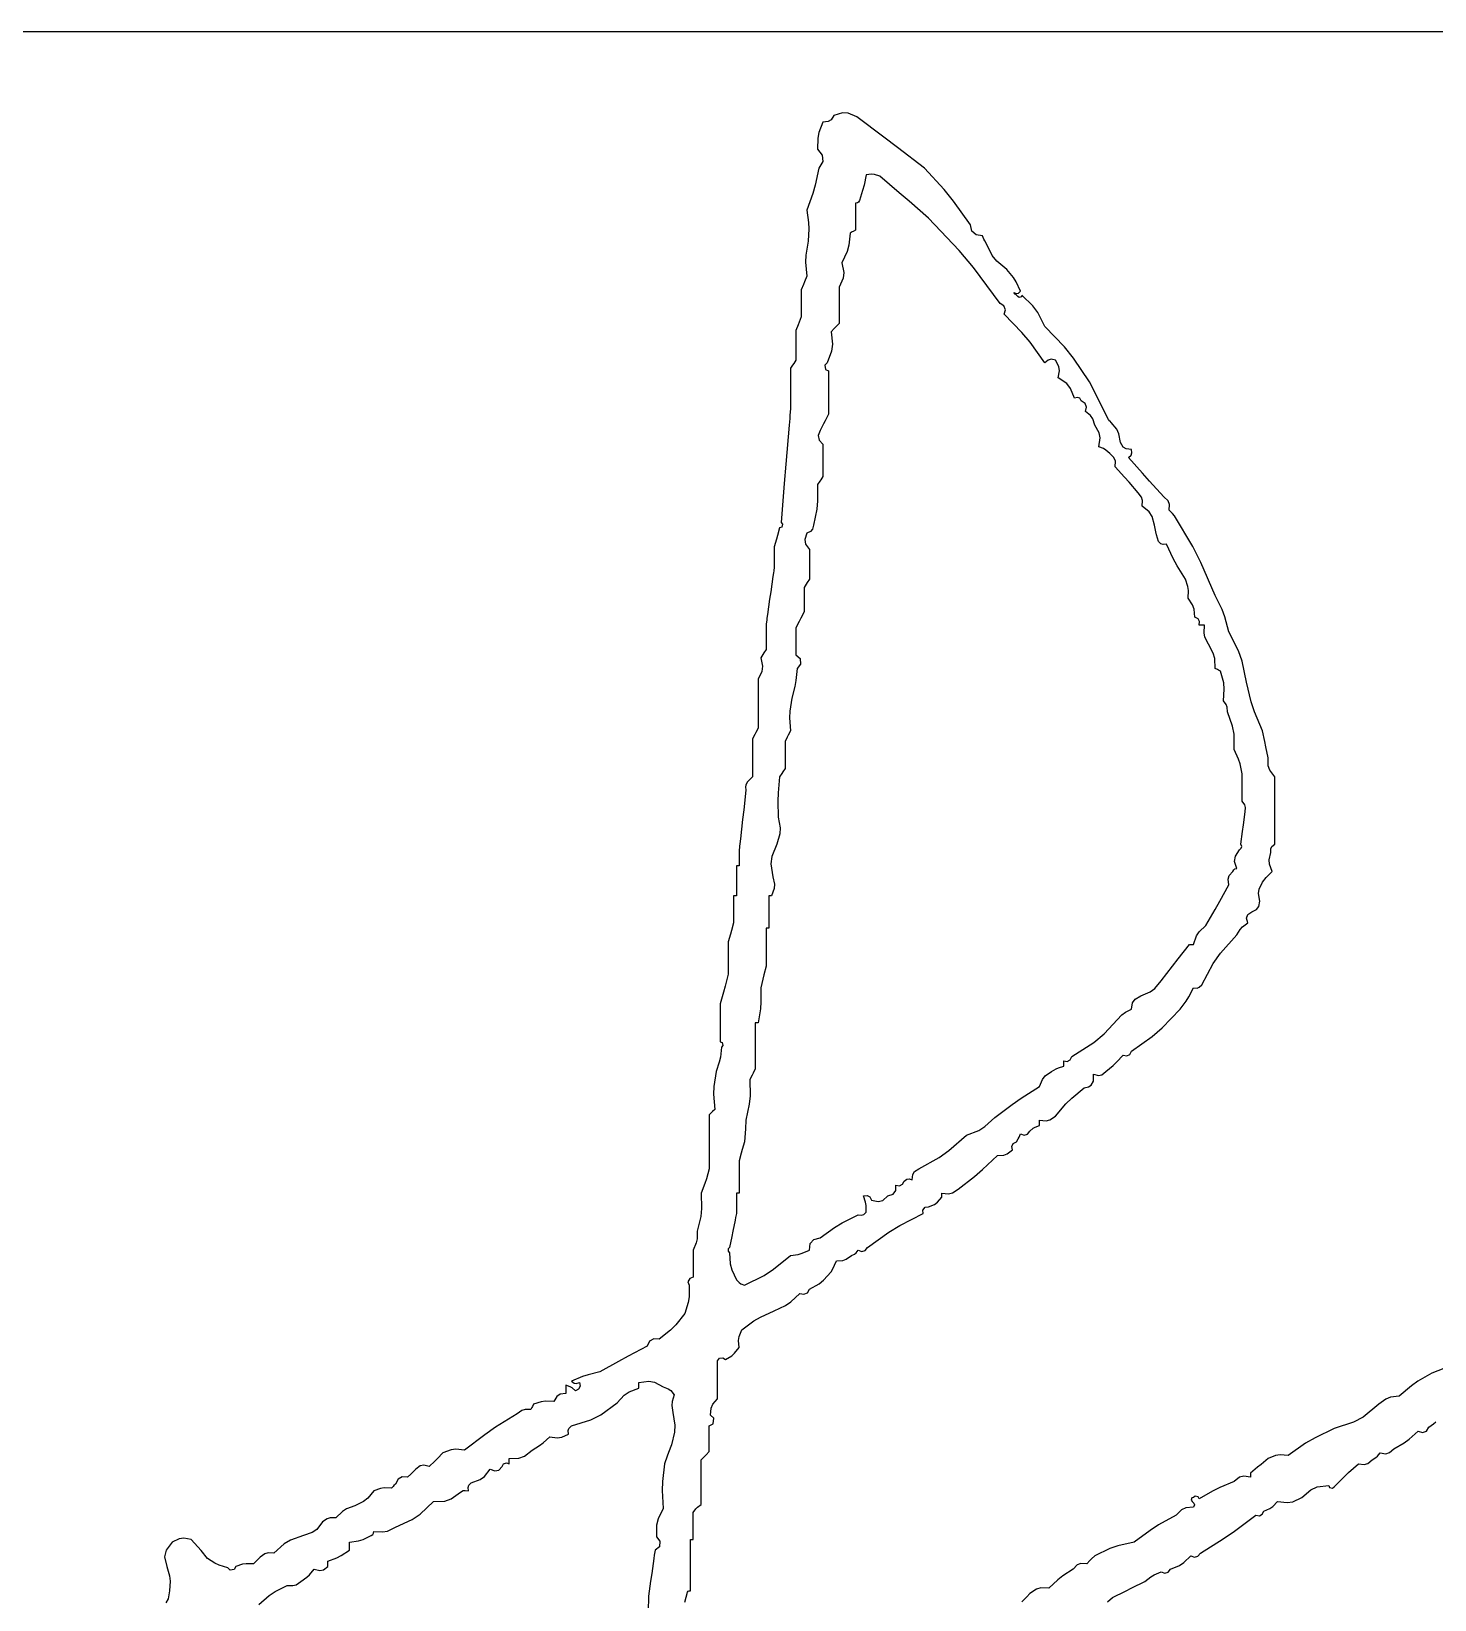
# Model space of a CAD drawing. Header units: inches. Extents: x 0 to 508000, y 0 to 738838.
# Drawn here: x 86850.2 to 87126.5, y 229592.4 to 229901.2 of the extents above; entities that cross this region are included whole.
import ezdxf

# ---------------------------------------------------------------- set-up
doc = ezdxf.new("R2010")
doc.units = ezdxf.units.IN
doc.header["$LTSCALE"] = 1000
doc.header["$MEASUREMENT"] = 0
doc.layers.get('0').update_dxf_attribs({"true_color": 0xffffff})
doc.layers.add('TK', color=7, linetype='Continuous', true_color=0xffffff)
doc.layers.add('TK-TEXT', color=4, linetype='Continuous', true_color=0x00ffff)

# ---------------------------------------------------------------- blocks, each defined once
blk = doc.blocks.new('CCIAD-TK-A2-图签')
at = {"layer": 'TK', "lineweight": -3}
blk.add_line((531.1173, 71.6277), (582.187, 71.6277), dxfattribs=at)
blk.add_line((531.1173, 71.6277), (582.187, 71.6277), dxfattribs=at)
blk = doc.blocks.new('A$C4E5A0049')
at = {"lineweight": -3}
for p, q in [((19.9457, 22.0729), (19.9298, 22.0629)), ((19.9593, 22.0953), (19.9457, 22.0729)), ((20.0049, 22.1078), (19.9593, 22.0953)), ((20.0335, 22.1061), (20.0049, 22.1078)), ((20.0774, 22.0884), (20.0335, 22.1061)), ((20.2167, 21.9833), (20.0774, 22.0884)), ((19.883, 22.0079), (19.8771, 21.9783)), ((19.9037, 22.0606), (19.883, 22.0079)), ((19.9298, 22.0629), (19.9037, 22.0606)), ((19.8771, 21.9783), (19.8759, 21.9217)), ((19.8759, 21.9217), (19.9001, 21.891)), ((20.2862, 21.9306), (20.2167, 21.9833)), ((20.4247, 21.8244), (20.2862, 21.9306)), ((19.9024, 21.8582), (19.8829, 21.8244)), ((19.9001, 21.891), (19.9024, 21.8582)), ((19.8829, 21.8244), (19.8642, 21.7367)), ((20.126, 21.7897), (20.1146, 21.7363)), ((20.1538, 21.7924), (20.126, 21.7897)), ((20.1688, 21.7909), (20.1538, 21.7924)), ((20.1955, 21.7827), (20.1688, 21.7909)), ((20.2958, 21.697), (20.1955, 21.7827)), ((20.5262, 21.7138), (20.4247, 21.8244)), ((19.8516, 21.6932), (19.8204, 21.6091)), ((19.8642, 21.7367), (19.8516, 21.6932)), ((20.1076, 21.7098), (20.0913, 21.6577)), ((20.1146, 21.7363), (20.1076, 21.7098)), ((20.3458, 21.6539), (20.2958, 21.697)), ((20.5738, 21.655), (20.5262, 21.7138)), ((19.8204, 21.6091), (19.8297, 21.5458)), ((20.0804, 21.6452), (20.0704, 21.6438)), ((20.0704, 21.6438), (20.0704, 21.5883)), ((20.0704, 21.5883), (20.0704, 21.5605)), ((20.0862, 21.6491), (20.0804, 21.6452)), ((20.0913, 21.6577), (20.0862, 21.6491)), ((20.4455, 21.5674), (20.3458, 21.6539)), ((20.6608, 21.5327), (20.5738, 21.655)), ((19.8311, 21.5132), (19.8273, 21.4493)), ((19.8297, 21.5458), (19.8311, 21.5132)), ((20.0704, 21.5605), (20.0704, 21.5049)), ((20.603, 21.4015), (20.4455, 21.5674)), ((20.6685, 21.5001), (20.6608, 21.5327)), ((19.8273, 21.4493), (19.816, 21.3779)), ((20.0362, 21.428), (20.0274, 21.3958)), ((20.0427, 21.491), (20.0362, 21.428)), ((20.0538, 21.4966), (20.0427, 21.491)), ((20.0593, 21.4993), (20.0538, 21.4966)), ((20.0704, 21.5049), (20.0593, 21.4993)), ((20.6901, 21.4809), (20.6685, 21.5001)), ((20.7234, 21.4771), (20.6901, 21.4809)), ((20.7305, 21.4599), (20.7234, 21.4771)), ((20.7347, 21.4515), (20.7305, 21.4599)), ((20.7442, 21.4354), (20.7347, 21.4515)), ((20.773, 21.3747), (20.7442, 21.4354)), ((19.816, 21.3779), (19.8146, 21.3408)), ((20.0274, 21.3958), (20.001, 21.3382)), ((20.6771, 21.3133), (20.603, 21.4015)), ((20.796, 21.3456), (20.773, 21.3747)), ((20.8484, 21.3035), (20.796, 21.3456)), ((19.8204, 21.2687), (19.8093, 21.2409)), ((19.8146, 21.3408), (19.8204, 21.2687)), ((20.001, 21.3382), (20.0109, 21.2889)), ((20.0109, 21.2889), (20.0076, 21.2591)), ((20.8137, 21.1298), (20.6771, 21.3133)), ((20.882, 21.2632), (20.8484, 21.3035)), ((19.8037, 21.2271), (19.7926, 21.1993)), ((19.7926, 21.1993), (19.7926, 21.1437)), ((19.8093, 21.2409), (19.8037, 21.2271)), ((20.0076, 21.2591), (19.9871, 21.2132)), ((19.9871, 21.2132), (19.9871, 21.1381)), ((20.8964, 21.2402), (20.882, 21.2632)), ((20.8915, 21.177), (20.8831, 21.1854)), ((20.8831, 21.1854), (20.8962, 21.1799)), ((20.9179, 21.1923), (20.8964, 21.2402)), ((20.9079, 21.1823), (20.9179, 21.1923)), ((19.7926, 21.1437), (19.7926, 21.1159)), ((19.7926, 21.1159), (19.7926, 21.0604)), ((19.9871, 21.1381), (19.9871, 21.1006)), ((20.8332, 21.1163), (20.8137, 21.1298)), ((20.8403, 21.0973), (20.8332, 21.1163)), ((20.8956, 21.1729), (20.8915, 21.177)), ((20.904, 21.1645), (20.8956, 21.1729)), ((20.8962, 21.1799), (20.9079, 21.1823)), ((20.9108, 21.159), (20.904, 21.1645)), ((20.9226, 21.163), (20.9108, 21.159)), ((20.9248, 21.1715), (20.9226, 21.163)), ((20.9819, 21.1162), (20.9248, 21.1715)), ((21.0068, 21.0825), (20.9819, 21.1162)), ((19.7815, 21.0326), (19.7759, 21.0187)), ((19.7926, 21.0604), (19.7815, 21.0326)), ((19.9871, 21.0256), (19.9704, 21.009)), ((19.9871, 21.1006), (19.9871, 21.0256)), ((20.8345, 21.0742), (20.8403, 21.0973)), ((20.9252, 20.9808), (20.8345, 21.0742)), ((21.0429, 21.0117), (21.0068, 21.0825)), ((19.7759, 21.0187), (19.7648, 20.9909)), ((19.7648, 20.9909), (19.7648, 20.9298)), ((19.9621, 21.0006), (19.9454, 20.9839)), ((19.9454, 20.9839), (19.9524, 20.9199)), ((19.9704, 21.009), (19.9621, 21.0006)), ((20.9673, 20.9302), (20.9252, 20.9808)), ((21.1442, 20.9063), (21.0429, 21.0117)), ((19.7648, 20.9298), (19.7648, 20.8992)), ((19.7648, 20.8992), (19.7648, 20.8381)), ((19.9477, 20.8843), (19.9246, 20.8242)), ((19.9524, 20.9199), (19.9477, 20.8843)), ((21.0429, 20.8242), (20.9673, 20.9302)), ((21.1907, 20.8484), (21.1442, 20.9063)), ((19.7481, 20.8131), (19.737, 20.7964)), ((19.737, 20.7964), (19.737, 20.7131)), ((19.7537, 20.8214), (19.7481, 20.8131)), ((19.7648, 20.8381), (19.7537, 20.8214)), ((19.9246, 20.8242), (19.9132, 20.8117)), ((19.9132, 20.8117), (19.9167, 20.7907)), ((19.9167, 20.7907), (19.9315, 20.7825)), ((19.9315, 20.7825), (19.9315, 20.6936)), ((21.0606, 20.8387), (21.0429, 20.8242)), ((21.076, 20.8425), (21.0606, 20.8387)), ((21.0984, 20.8381), (21.076, 20.8425)), ((21.1148, 20.8054), (21.0984, 20.8381)), ((21.1123, 20.7478), (21.1182, 20.7839)), ((21.1182, 20.7839), (21.1148, 20.8054)), ((21.2721, 20.7269), (21.1907, 20.8484)), ((19.737, 20.7131), (19.737, 20.6714)), ((21.1561, 20.7173), (21.1123, 20.7478)), ((21.1755, 20.693), (21.1561, 20.7173)), ((21.311, 20.6491), (21.2721, 20.7269)), ((19.737, 20.6714), (19.737, 20.588)), ((19.9315, 20.6936), (19.9315, 20.6491)), ((19.9315, 20.6491), (19.9315, 20.5602)), ((21.1957, 20.6436), (21.1755, 20.693)), ((21.2103, 20.6469), (21.1957, 20.6436)), ((21.2222, 20.6422), (21.2103, 20.6469)), ((21.2304, 20.6297), (21.2222, 20.6422)), ((21.2499, 20.6162), (21.2304, 20.6297)), ((21.3304, 20.6102), (21.311, 20.6491)), ((19.7342, 20.5547), (19.7329, 20.538)), ((19.737, 20.588), (19.7342, 20.5547)), ((19.9315, 20.5602), (19.9148, 20.5269)), ((21.2571, 20.5972), (21.2499, 20.6162)), ((21.2513, 20.5741), (21.2571, 20.5972)), ((21.2784, 20.5538), (21.2513, 20.5741)), ((21.2901, 20.5372), (21.2784, 20.5538)), ((21.3693, 20.5325), (21.3304, 20.6102)), ((19.7301, 20.5047), (19.7134, 20.3046)), ((19.7329, 20.538), (19.7301, 20.5047)), ((19.8898, 20.4769), (19.8789, 20.4507)), ((19.9065, 20.5102), (19.8898, 20.4769)), ((19.9148, 20.5269), (19.9065, 20.5102)), ((21.2999, 20.5047), (21.2901, 20.5372)), ((21.3215, 20.4649), (21.2999, 20.5047)), ((21.3265, 20.4384), (21.3215, 20.4649)), ((21.3749, 20.5269), (21.3693, 20.5325)), ((21.3777, 20.5241), (21.3749, 20.5269)), ((21.3832, 20.5186), (21.3777, 20.5241)), ((21.4127, 20.4832), (21.3832, 20.5186)), ((21.4237, 20.4596), (21.4127, 20.4832)), ((21.4319, 20.4144), (21.4237, 20.4596)), ((19.8789, 20.4507), (19.8836, 20.4274)), ((19.8836, 20.4274), (19.9037, 20.4074)), ((19.9037, 20.4074), (19.9037, 20.3407)), ((21.3207, 20.3935), (21.3265, 20.4384)), ((21.3451, 20.3839), (21.3207, 20.3935)), ((21.3569, 20.3765), (21.3451, 20.3839)), ((21.4454, 20.3919), (21.4319, 20.4144)), ((21.4613, 20.382), (21.4454, 20.3919)), ((21.4874, 20.3796), (21.4613, 20.382)), ((21.4899, 20.3622), (21.4874, 20.3796)), ((19.7134, 20.3046), (19.7051, 20.2046)), ((19.9037, 20.3407), (19.9037, 20.3074)), ((19.9037, 20.3074), (19.9037, 20.2407)), ((21.3763, 20.3588), (21.3569, 20.3765)), ((21.3982, 20.3384), (21.3763, 20.3588)), ((21.4059, 20.3192), (21.3982, 20.3384)), ((21.4041, 20.2893), (21.4059, 20.3192)), ((21.4735, 20.338), (21.4859, 20.3504)), ((21.5451, 20.2568), (21.4735, 20.338)), ((21.4859, 20.3504), (21.4899, 20.3622)), ((19.8926, 20.2241), (19.8871, 20.2157)), ((19.9037, 20.2407), (19.8926, 20.2241)), ((21.4518, 20.237), (21.4041, 20.2893)), ((21.4754, 20.2106), (21.4518, 20.237)), ((21.5812, 20.2165), (21.5451, 20.2568)), ((21.6541, 20.1365), (21.5812, 20.2165)), ((19.7051, 20.2046), (19.6884, 20.0046)), ((19.8871, 20.2157), (19.8759, 20.199)), ((19.8759, 20.199), (19.8766, 20.1153)), ((21.5222, 20.1574), (21.4754, 20.2106)), ((21.5389, 20.1336), (21.5222, 20.1574)), ((21.676, 20.1162), (21.6541, 20.1365)), ((19.8723, 20.0726), (19.8551, 19.9907)), ((19.8766, 20.1153), (19.8723, 20.0726)), ((21.5439, 20.1169), (21.5389, 20.1336)), ((21.543, 20.0879), (21.5439, 20.1169)), ((21.5787, 20.0586), (21.543, 20.0879)), ((21.5937, 20.0354), (21.5787, 20.0586)), ((21.6837, 20.0969), (21.676, 20.1162)), ((21.6819, 20.0671), (21.6837, 20.0969)), ((21.693, 20.056), (21.6819, 20.0671)), ((21.6986, 20.0504), (21.693, 20.056)), ((19.6815, 19.9768), (19.6703, 19.9379)), ((19.6922, 19.9808), (19.6815, 19.9768)), ((19.6884, 20.0046), (19.696, 19.996)), ((19.696, 19.996), (19.6922, 19.9808)), ((19.8551, 19.9907), (19.85, 19.9696)), ((21.6055, 19.9907), (21.5937, 20.0354)), ((21.6123, 19.957), (21.6055, 19.9907)), ((21.7097, 20.0393), (21.6986, 20.0504)), ((21.8028, 19.8807), (21.7097, 20.0393)), ((19.6648, 19.9184), (19.6537, 19.8795)), ((19.6703, 19.9379), (19.6648, 19.9184)), ((19.8204, 19.949), (19.8105, 19.9167)), ((19.8105, 19.9167), (19.8144, 19.893)), ((19.8402, 19.9578), (19.8204, 19.949)), ((19.85, 19.9696), (19.8402, 19.9578)), ((21.6165, 19.9402), (21.6123, 19.957)), ((21.6263, 19.9073), (21.6165, 19.9402)), ((21.6391, 19.8952), (21.6263, 19.9073)), ((21.6506, 19.8914), (21.6391, 19.8952)), ((19.6537, 19.8795), (19.6537, 19.8379)), ((19.6537, 19.8379), (19.6537, 19.817)), ((19.6537, 19.817), (19.6537, 19.7753)), ((19.8144, 19.893), (19.8343, 19.8656)), ((19.8343, 19.8656), (19.8343, 19.8045)), ((21.668, 19.8934), (21.6506, 19.8914)), ((21.7024, 19.8189), (21.668, 19.8934)), ((21.722, 19.7825), (21.7024, 19.8189)), ((21.8448, 19.7981), (21.8028, 19.8807)), ((19.6495, 19.7462), (19.6467, 19.7267)), ((19.6509, 19.7559), (19.6495, 19.7462)), ((19.6537, 19.7753), (19.6509, 19.7559)), ((19.8343, 19.8045), (19.8343, 19.7739)), ((19.8343, 19.7739), (19.8343, 19.7128)), ((21.7653, 19.7128), (21.722, 19.7825)), ((21.9181, 19.6295), (21.8448, 19.7981)), ((19.6467, 19.7267), (19.6356, 19.6489)), ((19.8176, 19.6878), (19.8065, 19.6711)), ((19.8065, 19.6711), (19.8065, 19.6211)), ((19.8232, 19.6962), (19.8176, 19.6878)), ((19.8343, 19.7128), (19.8232, 19.6962)), ((21.7777, 19.6755), (21.7653, 19.7128)), ((21.7807, 19.6548), (21.7777, 19.6755)), ((21.7792, 19.6156), (21.7807, 19.6548)), ((19.6301, 19.61), (19.6189, 19.5322)), ((19.6356, 19.6489), (19.6301, 19.61)), ((19.8065, 19.6211), (19.8065, 19.5961)), ((19.8065, 19.5961), (19.8065, 19.5461)), ((21.8019, 19.5811), (21.7792, 19.6156)), ((21.8097, 19.5594), (21.8019, 19.5811)), ((21.9537, 19.5578), (21.9181, 19.6295)), ((19.6148, 19.5031), (19.612, 19.4836)), ((19.6162, 19.5128), (19.6148, 19.5031)), ((19.6189, 19.5322), (19.6162, 19.5128)), ((19.7815, 19.4961), (19.7648, 19.4628)), ((19.7898, 19.5128), (19.7815, 19.4961)), ((19.8065, 19.5461), (19.7898, 19.5128)), ((21.8139, 19.5183), (21.8097, 19.5594)), ((21.8305, 19.5099), (21.8139, 19.5183)), ((21.8379, 19.495), (21.8305, 19.5099)), ((21.8347, 19.4767), (21.8379, 19.495)), ((21.9679, 19.5195), (21.9537, 19.5578)), ((21.9875, 19.4419), (21.9679, 19.5195)), ((19.612, 19.4836), (19.612, 19.4308)), ((19.612, 19.4308), (19.612, 19.4044)), ((19.7648, 19.4628), (19.7648, 19.4072)), ((21.8458, 19.4767), (21.8347, 19.4767)), ((21.8514, 19.4767), (21.8458, 19.4767)), ((21.8625, 19.4767), (21.8514, 19.4767)), ((21.8607, 19.4369), (21.8625, 19.4767)), ((21.8654, 19.4149), (21.8607, 19.4369)), ((21.8833, 19.3794), (21.8654, 19.4149)), ((22.0371, 19.3449), (21.9875, 19.4419)), ((19.6009, 19.335), (19.5953, 19.3266)), ((19.612, 19.3516), (19.6009, 19.335)), ((19.612, 19.4044), (19.612, 19.3516)), ((19.7648, 19.4072), (19.7648, 19.3794)), ((19.7648, 19.3794), (19.7648, 19.3238)), ((21.908, 19.3338), (21.8833, 19.3794)), ((21.9157, 19.3062), (21.908, 19.3338)), ((22.0559, 19.2916), (22.0371, 19.3449)), ((19.5953, 19.3266), (19.5842, 19.31)), ((19.5842, 19.31), (19.5931, 19.266)), ((19.5931, 19.266), (19.5897, 19.2392)), ((19.7648, 19.3238), (19.7861, 19.3058)), ((19.7718, 19.2544), (19.7652, 19.1926)), ((19.789, 19.2763), (19.7718, 19.2544)), ((19.7861, 19.3058), (19.789, 19.2763)), ((21.9181, 19.2544), (21.9157, 19.3062)), ((21.9292, 19.2488), (21.9181, 19.2544)), ((22.0778, 19.1849), (22.0559, 19.2916)), ((19.5897, 19.2392), (19.5703, 19.1988)), ((19.5703, 19.1988), (19.5703, 19.0988)), ((19.7652, 19.1926), (19.7596, 19.1617)), ((21.9348, 19.2461), (21.9292, 19.2488)), ((21.9459, 19.2405), (21.9348, 19.2461)), ((21.9615, 19.1811), (21.9459, 19.2405)), ((21.9645, 19.1489), (21.9615, 19.1811)), ((22.1022, 19.0824), (22.0778, 19.1849)), ((19.5703, 19.0988), (19.5703, 19.0488)), ((19.744, 19.1016), (19.7331, 19.0357)), ((19.7596, 19.1617), (19.744, 19.1016)), ((21.9598, 19.0877), (21.9645, 19.1489)), ((19.5703, 19.0488), (19.5703, 18.9488)), ((19.7331, 19.0357), (19.7317, 19.0014)), ((21.9745, 19.069), (21.9598, 19.0877)), ((21.9794, 19.0558), (21.9745, 19.069)), ((21.9806, 19.0321), (21.9794, 19.0558)), ((22.007, 18.9576), (21.9806, 19.0321)), ((22.1192, 19.0316), (22.1022, 19.0824)), ((22.1612, 18.9349), (22.1192, 19.0316)), ((19.5703, 18.9488), (19.5592, 18.9265)), ((19.737, 18.9349), (19.7259, 18.9126)), ((19.7317, 19.0014), (19.737, 18.9349)), ((22.0144, 18.9166), (22.007, 18.9576)), ((22.1723, 18.8793), (22.1612, 18.9349)), ((19.5537, 18.9154), (19.5425, 18.8932)), ((19.5425, 18.8932), (19.5425, 18.8154)), ((19.5592, 18.9265), (19.5537, 18.9154)), ((19.7204, 18.9015), (19.7092, 18.8793)), ((19.7092, 18.8793), (19.7092, 18.8237)), ((19.7259, 18.9126), (19.7204, 18.9015)), ((22.0153, 18.8376), (22.0144, 18.9166)), ((22.1779, 18.8515), (22.1723, 18.8793)), ((22.189, 18.7959), (22.1779, 18.8515)), ((19.5425, 18.8154), (19.5425, 18.7765)), ((19.5425, 18.7765), (19.5425, 18.6987)), ((19.7092, 18.8237), (19.7092, 18.7959)), ((19.7092, 18.7959), (19.7092, 18.7404)), ((22.0371, 18.7896), (22.0153, 18.8376)), ((22.0456, 18.7641), (22.0371, 18.7896)), ((22.1905, 18.7547), (22.189, 18.7959)), ((19.5314, 18.6876), (19.5259, 18.682)), ((19.5425, 18.6987), (19.5314, 18.6876)), ((19.6815, 18.6987), (19.6736, 18.6157)), ((19.6926, 18.7154), (19.6815, 18.6987)), ((19.6981, 18.7237), (19.6926, 18.7154)), ((19.7092, 18.7404), (19.6981, 18.7237)), ((22.057, 18.7126), (22.0456, 18.7641)), ((22.057, 18.657), (22.057, 18.7126)), ((22.1987, 18.7316), (22.1905, 18.7547)), ((22.2237, 18.6987), (22.1987, 18.7316)), ((22.2237, 18.5598), (22.2237, 18.6987)), ((19.5078, 18.6292), (19.4967, 18.5292)), ((19.5081, 18.6554), (19.5065, 18.6461)), ((19.5065, 18.6461), (19.5078, 18.6292)), ((19.5148, 18.6709), (19.5081, 18.6554)), ((19.5259, 18.682), (19.5148, 18.6709)), ((19.6736, 18.6157), (19.6722, 18.5737)), ((22.057, 18.6292), (22.057, 18.657)), ((22.057, 18.5737), (22.057, 18.6292)), ((19.4967, 18.5292), (19.4911, 18.4792)), ((19.6722, 18.5737), (19.6745, 18.4903)), ((22.0692, 18.5543), (22.057, 18.5737)), ((22.0726, 18.541), (22.0692, 18.5543)), ((22.0709, 18.5181), (22.0726, 18.541)), ((22.2237, 18.4903), (22.2237, 18.5598)), ((19.4911, 18.4792), (19.48, 18.3792)), ((19.6745, 18.4903), (19.6833, 18.4354)), ((22.0584, 18.4181), (22.0626, 18.4514)), ((22.0626, 18.4514), (22.0709, 18.5181)), ((22.2237, 18.3514), (22.2237, 18.4903)), ((19.48, 18.3792), (19.4772, 18.3542)), ((19.6818, 18.4052), (19.6676, 18.3514)), ((19.6833, 18.4354), (19.6818, 18.4052)), ((22.0501, 18.3514), (22.0584, 18.4181)), ((19.4759, 18.3417), (19.4731, 18.3167)), ((19.4731, 18.3167), (19.4731, 18.2861)), ((19.4731, 18.2861), (19.4731, 18.2708)), ((19.4772, 18.3542), (19.4759, 18.3417)), ((19.6416, 18.2894), (19.6368, 18.2512)), ((19.6676, 18.3514), (19.6416, 18.2894)), ((22.0177, 18.2639), (22.0215, 18.2908)), ((22.0215, 18.2908), (22.0431, 18.3236)), ((22.0431, 18.3236), (22.0519, 18.3309)), ((22.0544, 18.3408), (22.0501, 18.3514)), ((22.0519, 18.3309), (22.0544, 18.3408)), ((22.1952, 18.2715), (22.2029, 18.3097)), ((22.2029, 18.3097), (22.2034, 18.3284)), ((22.2034, 18.3284), (22.2091, 18.3398)), ((22.2091, 18.3398), (22.2237, 18.3514)), ((19.4647, 18.2403), (19.4592, 18.2403)), ((19.4592, 18.2403), (19.4592, 18.1791)), ((19.4675, 18.2403), (19.4647, 18.2403)), ((19.4731, 18.2403), (19.4675, 18.2403)), ((19.4731, 18.2708), (19.4731, 18.2403)), ((19.6368, 18.2512), (19.6467, 18.1847)), ((21.9893, 18.1907), (22.0084, 18.2125)), ((22.0084, 18.2125), (22.0134, 18.2211)), ((22.0134, 18.2211), (22.0193, 18.225)), ((22.0292, 18.2264), (22.0177, 18.2639)), ((22.0193, 18.225), (22.0292, 18.2264)), ((22.189, 18.1915), (22.2098, 18.2125)), ((22.1968, 18.2492), (22.1952, 18.2715)), ((22.2098, 18.2125), (22.1968, 18.2492)), ((19.4592, 18.1791), (19.4592, 18.1486)), ((19.4592, 18.1486), (19.4592, 18.0875)), ((19.6528, 18.1242), (19.6398, 18.0875)), ((19.6467, 18.1847), (19.6544, 18.1465)), ((19.6544, 18.1465), (19.6528, 18.1242)), ((21.9411, 18.0592), (21.9875, 18.143)), ((21.9836, 18.1718), (21.9893, 18.1907)), ((21.9875, 18.143), (21.9836, 18.1718)), ((22.144, 18.1216), (22.1612, 18.1569)), ((22.1612, 18.1569), (22.1792, 18.1803)), ((22.1792, 18.1803), (22.189, 18.1915)), ((19.4509, 18.0875), (19.4453, 18.0875)), ((19.4453, 18.0875), (19.4453, 18.0319)), ((19.4536, 18.0875), (19.4509, 18.0875)), ((19.4592, 18.0875), (19.4536, 18.0875)), ((19.6314, 18.0875), (19.6259, 18.0875)), ((19.6259, 18.0875), (19.6259, 18.0208)), ((19.6342, 18.0875), (19.6314, 18.0875)), ((19.6398, 18.0875), (19.6342, 18.0875)), ((21.9175, 18.0175), (21.9411, 18.0592)), ((22.1407, 18.0984), (22.144, 18.1216)), ((22.1473, 18.0597), (22.1407, 18.0984)), ((22.1417, 18.0325), (22.1473, 18.0597)), ((19.4453, 18.0319), (19.4453, 18.0041)), ((19.4453, 18.0041), (19.4453, 17.9485)), ((19.6259, 18.0208), (19.6259, 17.9874)), ((19.6259, 17.9874), (19.6259, 17.9207)), ((21.8695, 17.9346), (21.9175, 18.0175)), ((22.079, 17.9716), (22.0861, 17.9906)), ((22.0848, 17.9485), (22.079, 17.9716)), ((22.0861, 17.9906), (22.1056, 18.0041)), ((22.1056, 18.0041), (22.1302, 18.0171)), ((22.1302, 18.0171), (22.1417, 18.0325)), ((19.4286, 17.8902), (19.4175, 17.8513)), ((19.4342, 17.9096), (19.4286, 17.8902)), ((19.4453, 17.9485), (19.4342, 17.9096)), ((19.6176, 17.9207), (19.612, 17.9207)), ((19.612, 17.9207), (19.612, 17.843)), ((19.6203, 17.9207), (19.6176, 17.9207)), ((19.6259, 17.9207), (19.6203, 17.9207)), ((21.8069, 17.8374), (21.822, 17.8811)), ((21.822, 17.8811), (21.8359, 17.9028)), ((21.8359, 17.9028), (21.8695, 17.9346)), ((21.9454, 17.7924), (22.0292, 17.886)), ((22.0292, 17.886), (22.0465, 17.9146)), ((22.0465, 17.9146), (22.0584, 17.928)), ((22.0584, 17.928), (22.0848, 17.9485)), ((19.4175, 17.8513), (19.4175, 17.7846)), ((19.612, 17.843), (19.612, 17.8041)), ((19.612, 17.8041), (19.612, 17.7263)), ((21.7274, 17.7627), (21.7861, 17.8374)), ((21.7861, 17.8374), (21.7944, 17.8374)), ((21.7944, 17.8374), (21.7986, 17.8374)), ((21.7986, 17.8374), (21.8069, 17.8374)), ((19.4175, 17.7846), (19.4175, 17.7513)), ((19.4175, 17.7513), (19.4175, 17.6846)), ((19.612, 17.7263), (19.6009, 17.6818)), ((21.6402, 17.6499), (21.6982, 17.7252)), ((21.6982, 17.7252), (21.7274, 17.7627)), ((21.8486, 17.629), (21.9082, 17.7396)), ((21.9082, 17.7396), (21.9454, 17.7924)), ((19.4175, 17.6846), (19.4013, 17.6233)), ((19.5953, 17.6596), (19.5842, 17.6151)), ((19.6009, 17.6818), (19.5953, 17.6596)), ((21.6071, 17.6102), (21.6402, 17.6499)), ((19.393, 17.5928), (19.3758, 17.5318)), ((19.4013, 17.6233), (19.393, 17.5928)), ((19.5842, 17.6151), (19.5851, 17.5427)), ((21.5066, 17.5566), (21.536, 17.5734)), ((21.536, 17.5734), (21.5838, 17.5932)), ((21.5838, 17.5932), (21.6071, 17.6102)), ((21.7686, 17.5462), (21.7827, 17.5687)), ((21.7827, 17.5687), (21.8069, 17.6151)), ((21.8069, 17.6151), (21.8244, 17.6131)), ((21.8244, 17.6131), (21.8358, 17.617)), ((21.8358, 17.617), (21.8486, 17.629)), ((19.3758, 17.5318), (19.3758, 17.454)), ((19.5823, 17.506), (19.5703, 17.4345)), ((19.5851, 17.5427), (19.5823, 17.506)), ((21.4388, 17.4762), (21.4568, 17.4895)), ((21.4568, 17.4895), (21.4668, 17.4952)), ((21.4668, 17.4952), (21.4874, 17.504)), ((21.4874, 17.504), (21.4932, 17.5374)), ((21.4932, 17.5374), (21.5066, 17.5566)), ((21.6458, 17.409), (21.7375, 17.504)), ((21.7375, 17.504), (21.7686, 17.5462)), ((19.3758, 17.454), (19.3758, 17.4151)), ((19.3758, 17.4151), (19.3758, 17.3373)), ((19.562, 17.4345), (19.5564, 17.4345)), ((19.5564, 17.4345), (19.5564, 17.3401)), ((19.5648, 17.4345), (19.562, 17.4345)), ((19.5703, 17.4345), (19.5648, 17.4345)), ((21.347, 17.3785), (21.4388, 17.4762)), ((21.5949, 17.3652), (21.6458, 17.409)), ((19.3758, 17.3373), (19.3866, 17.3333)), ((19.3904, 17.3181), (19.3828, 17.3095)), ((19.3866, 17.3333), (19.3904, 17.3181)), ((19.5564, 17.3401), (19.5564, 17.2928)), ((21.1818, 17.2609), (21.2941, 17.3342)), ((21.2941, 17.3342), (21.347, 17.3785)), ((21.4874, 17.2887), (21.5949, 17.3652)), ((19.377, 17.2586), (19.3713, 17.233)), ((19.3828, 17.3095), (19.377, 17.2586)), ((19.5564, 17.2928), (19.5564, 17.1984)), ((21.1401, 17.2289), (21.1401, 17.24)), ((21.1401, 17.24), (21.1585, 17.2368)), ((21.1585, 17.2368), (21.1733, 17.2443)), ((21.1733, 17.2443), (21.1818, 17.2609)), ((21.4113, 17.2328), (21.4458, 17.2678)), ((21.4458, 17.2678), (21.4641, 17.2646)), ((21.4641, 17.2646), (21.479, 17.2721)), ((21.479, 17.2721), (21.4874, 17.2887)), ((19.355, 17.1845), (19.344, 17.1074)), ((19.3713, 17.233), (19.355, 17.1845)), ((19.5398, 17.165), (19.5286, 17.1428)), ((19.5453, 17.1761), (19.5398, 17.165)), ((19.5564, 17.1984), (19.5453, 17.1761)), ((21.0311, 17.1442), (21.0454, 17.1617)), ((21.0454, 17.1617), (21.0776, 17.1845)), ((21.0776, 17.1845), (21.1011, 17.1985)), ((21.1011, 17.1985), (21.114, 17.2042)), ((21.114, 17.2042), (21.1401, 17.2123)), ((21.1401, 17.2234), (21.1401, 17.2289)), ((21.1401, 17.2123), (21.1401, 17.2234)), ((21.2929, 17.1567), (21.2929, 17.1706)), ((21.2929, 17.1706), (21.3178, 17.1643)), ((21.2929, 17.1497), (21.2929, 17.1567)), ((21.3178, 17.1643), (21.3356, 17.1683)), ((21.3356, 17.1683), (21.3555, 17.1845)), ((21.3555, 17.1845), (21.3931, 17.2161)), ((21.3931, 17.2161), (21.4113, 17.2328)), ((19.344, 17.1074), (19.3426, 17.0676)), ((19.5286, 17.1428), (19.5293, 17.059)), ((20.9215, 17.047), (21.0151, 17.1081)), ((21.0151, 17.1081), (21.0311, 17.1442)), ((21.1811, 17.0481), (21.2443, 17.1011)), ((21.2443, 17.1011), (21.2678, 17.1055)), ((21.2678, 17.1055), (21.2812, 17.1151)), ((21.2812, 17.1151), (21.2929, 17.1358)), ((21.2929, 17.1358), (21.2929, 17.1497)), ((19.3426, 17.0676), (19.348, 16.99)), ((19.525, 17.0164), (19.5078, 16.9344)), ((19.5293, 17.059), (19.525, 17.0164)), ((20.7859, 16.9483), (20.8756, 17.015)), ((20.8756, 17.015), (20.9215, 17.047)), ((21.0984, 16.9553), (21.1514, 17.0185)), ((21.1514, 17.0185), (21.1811, 17.0481)), ((19.3314, 16.9733), (19.3203, 16.9622)), ((19.3203, 16.9622), (19.3203, 16.8511)), ((19.3369, 16.9789), (19.3314, 16.9733)), ((19.348, 16.99), (19.3369, 16.9789)), ((19.5078, 16.9344), (19.5054, 16.8899)), ((20.7357, 16.9015), (20.7859, 16.9483)), ((21.0151, 16.9233), (21.0151, 16.9344)), ((21.0151, 16.9344), (21.0493, 16.9316)), ((21.0151, 16.9177), (21.0151, 16.9233)), ((21.0151, 16.9066), (21.0151, 16.9177)), ((21.0493, 16.9316), (21.0695, 16.9367)), ((21.0695, 16.9367), (21.0984, 16.9553)), ((19.3203, 16.8511), (19.3203, 16.7955)), ((19.504, 16.8677), (19.5009, 16.8233)), ((19.5054, 16.8899), (19.504, 16.8677)), ((20.5506, 16.7787), (20.64, 16.858)), ((20.64, 16.858), (20.7043, 16.8821)), ((20.7043, 16.8821), (20.7357, 16.9015)), ((20.897, 16.8233), (20.9063, 16.8394)), ((20.9063, 16.8394), (20.9105, 16.8478)), ((20.9105, 16.8478), (20.9179, 16.865)), ((20.9179, 16.865), (20.9369, 16.8583)), ((20.9369, 16.8583), (20.9538, 16.8631)), ((20.9538, 16.8631), (20.9665, 16.8788)), ((20.9665, 16.8788), (20.9836, 16.8933)), ((20.9836, 16.8933), (20.994, 16.8992)), ((20.994, 16.8992), (21.0151, 16.9066)), ((19.3203, 16.7955), (19.3203, 16.6844)), ((19.4842, 16.7649), (19.4731, 16.726)), ((19.4897, 16.7844), (19.4842, 16.7649)), ((19.5009, 16.8233), (19.4897, 16.7844)), ((20.5009, 16.7432), (20.5506, 16.7787)), ((20.7223, 16.6809), (20.7998, 16.7538)), ((20.7998, 16.7538), (20.8322, 16.7554)), ((20.8322, 16.7554), (20.8502, 16.762)), ((20.8502, 16.762), (20.8762, 16.7816)), ((20.873, 16.8), (20.8804, 16.8148)), ((20.8762, 16.7816), (20.873, 16.8)), ((20.8804, 16.8148), (20.897, 16.8233)), ((19.3203, 16.6844), (19.3052, 16.6338)), ((19.4731, 16.726), (19.4731, 16.6593)), ((20.3745, 16.6708), (20.3969, 16.6844)), ((20.3969, 16.6844), (20.5009, 16.7432)), ((20.6819, 16.646), (20.7223, 16.6809)), ((19.2968, 16.6088), (19.2786, 16.5593)), ((19.3052, 16.6338), (19.2968, 16.6088)), ((19.4731, 16.6593), (19.4731, 16.626)), ((19.4731, 16.626), (19.4731, 16.5593)), ((20.278, 16.5732), (20.2788, 16.601)), ((20.2788, 16.601), (20.2972, 16.5978)), ((20.2972, 16.5978), (20.312, 16.6052)), ((20.312, 16.6052), (20.3205, 16.6218)), ((20.3205, 16.6218), (20.3342, 16.6318)), ((20.3342, 16.6318), (20.346, 16.6337)), ((20.346, 16.6337), (20.3622, 16.6288)), ((20.3622, 16.6288), (20.3645, 16.6549)), ((20.3645, 16.6549), (20.3745, 16.6708)), ((20.5983, 16.5802), (20.6819, 16.646)), ((19.2786, 16.5593), (19.2808, 16.4811)), ((19.4647, 16.5593), (19.4592, 16.5593)), ((19.4592, 16.5593), (19.4592, 16.5177)), ((19.4592, 16.5177), (19.4592, 16.4968)), ((19.4675, 16.5593), (19.4647, 16.5593)), ((19.4731, 16.5593), (19.4675, 16.5593)), ((20.1121, 16.5454), (20.1305, 16.5486)), ((20.123, 16.5134), (20.1121, 16.5454)), ((20.126, 16.4959), (20.123, 16.5134)), ((20.1305, 16.5486), (20.1453, 16.5412)), ((20.1453, 16.5412), (20.1538, 16.5246)), ((20.1538, 16.5246), (20.1873, 16.5168)), ((20.1873, 16.5168), (20.2113, 16.5228)), ((20.2113, 16.5228), (20.2371, 16.5454)), ((20.2371, 16.5454), (20.2636, 16.554)), ((20.2636, 16.554), (20.278, 16.5732)), ((20.4771, 16.5021), (20.4926, 16.513)), ((20.4926, 16.513), (20.515, 16.5385)), ((20.515, 16.551), (20.515, 16.5593)), ((20.515, 16.5593), (20.5492, 16.5565)), ((20.515, 16.5468), (20.515, 16.551)), ((20.515, 16.5385), (20.515, 16.5468)), ((20.5492, 16.5565), (20.5694, 16.5616)), ((20.5694, 16.5616), (20.5983, 16.5802)), ((19.2765, 16.4408), (19.2578, 16.3648)), ((19.2808, 16.4811), (19.2765, 16.4408)), ((19.455, 16.4343), (19.4522, 16.4204)), ((19.4564, 16.4412), (19.455, 16.4343)), ((19.4592, 16.4551), (19.4564, 16.4412)), ((19.4592, 16.4968), (19.4592, 16.4551)), ((20.0026, 16.4082), (20.0843, 16.4482)), ((20.0843, 16.4482), (20.1018, 16.4462)), ((20.1018, 16.4462), (20.1132, 16.45)), ((20.1132, 16.45), (20.126, 16.4621)), ((20.126, 16.4621), (20.126, 16.4959)), ((20.299, 16.3943), (20.4177, 16.4551)), ((20.4159, 16.4728), (20.4279, 16.4877)), ((20.4177, 16.4551), (20.4159, 16.4728)), ((20.4279, 16.4877), (20.4455, 16.4899)), ((20.4455, 16.4899), (20.4771, 16.5021)), ((19.2578, 16.3648), (19.2576, 16.3251)), ((19.4411, 16.3648), (19.4356, 16.3371)), ((19.4522, 16.4204), (19.4411, 16.3648)), ((19.8898, 16.3301), (19.963, 16.3842)), ((19.963, 16.3842), (20.0026, 16.4082)), ((20.133, 16.2815), (20.2414, 16.3592)), ((20.2414, 16.3592), (20.299, 16.3943)), ((19.2531, 16.3039), (19.2369, 16.2676)), ((19.2576, 16.3251), (19.2531, 16.3039)), ((19.4245, 16.2815), (19.4166, 16.2736)), ((19.4166, 16.2736), (19.4166, 16.2616)), ((19.4356, 16.3371), (19.4245, 16.2815)), ((19.8343, 16.2676), (19.838, 16.3008)), ((19.838, 16.3008), (19.8573, 16.3225)), ((19.8573, 16.3225), (19.8898, 16.3301)), ((20.1203, 16.2657), (20.133, 16.2815)), ((19.2369, 16.2676), (19.2369, 16.212)), ((19.2369, 16.212), (19.2369, 16.1842)), ((19.4166, 16.2616), (19.4245, 16.2537)), ((19.4245, 16.2537), (19.4281, 16.1965)), ((19.4281, 16.1965), (19.4355, 16.1669)), ((19.6495, 16.1691), (19.737, 16.2398)), ((19.737, 16.2398), (19.7771, 16.2456)), ((19.7771, 16.2456), (19.7972, 16.2514)), ((19.7972, 16.2514), (19.8343, 16.2676)), ((19.9575, 16.1782), (19.963, 16.1893)), ((19.963, 16.1893), (19.9732, 16.212)), ((19.9732, 16.212), (20.0057, 16.214)), ((20.0057, 16.214), (20.0234, 16.2205)), ((20.0234, 16.2205), (20.0496, 16.2398)), ((20.0496, 16.2398), (20.0657, 16.2473)), ((20.0657, 16.2473), (20.0735, 16.2535)), ((20.0735, 16.2535), (20.0843, 16.2676)), ((20.0843, 16.2676), (20.1034, 16.2609)), ((20.1034, 16.2609), (20.1203, 16.2657)), ((19.2194, 16.1222), (19.2108, 16.1049)), ((19.2369, 16.1287), (19.2194, 16.1222)), ((19.2369, 16.1842), (19.2369, 16.1287)), ((19.4355, 16.1669), (19.4592, 16.1148)), ((19.4592, 16.1148), (19.473, 16.1002)), ((19.5009, 16.087), (19.6012, 16.1378)), ((19.6012, 16.1378), (19.6495, 16.1691)), ((19.884, 16.0945), (19.9074, 16.1136)), ((19.9074, 16.1136), (19.9454, 16.1565)), ((19.9454, 16.1565), (19.9575, 16.1782)), ((19.2108, 16.1049), (19.2161, 16.087)), ((19.2161, 16.087), (19.2165, 16.0281)), ((19.473, 16.1002), (19.4821, 16.0941)), ((19.4821, 16.0941), (19.5009, 16.087)), ((19.7387, 16.0018), (19.7856, 16.0453)), ((19.7856, 16.0453), (19.8062, 16.0405)), ((19.8062, 16.0405), (19.8236, 16.0479)), ((19.8236, 16.0479), (19.8343, 16.0662)), ((19.8343, 16.0662), (19.884, 16.0945)), ((19.2122, 15.9976), (19.1952, 15.9411)), ((19.2165, 16.0281), (19.2122, 15.9976)), ((19.5833, 15.9233), (19.6537, 15.955)), ((19.6537, 15.955), (19.7112, 15.983)), ((19.7112, 15.983), (19.7387, 16.0018)), ((19.1482, 15.8831), (19.1213, 15.8562)), ((19.1952, 15.9411), (19.1482, 15.8831)), ((19.487, 15.8578), (19.5492, 15.9035)), ((19.5492, 15.9035), (19.5833, 15.9233)), ((19.0138, 15.7999), (19.0007, 15.7744)), ((19.0348, 15.8115), (19.0138, 15.7999)), ((19.0633, 15.8092), (19.0348, 15.8115)), ((19.1213, 15.8562), (19.0633, 15.8092)), ((19.4699, 15.8039), (19.473, 15.824)), ((19.4731, 15.7675), (19.4699, 15.8039)), ((19.473, 15.824), (19.487, 15.8578)), ((18.903, 15.7225), (18.8544, 15.6961)), ((19.0007, 15.7744), (18.903, 15.7225)), ((19.3619, 15.698), (19.3718, 15.7117)), ((19.3718, 15.7117), (19.3898, 15.7147)), ((19.3898, 15.7147), (19.4036, 15.705)), ((19.4036, 15.705), (19.4354, 15.7246)), ((19.4354, 15.7246), (19.4502, 15.7379)), ((19.4502, 15.7379), (19.4731, 15.7675)), ((18.698, 15.6275), (18.6685, 15.6176)), ((18.7576, 15.6425), (18.698, 15.6275)), ((18.8544, 15.6961), (18.7576, 15.6425)), ((19.3619, 15.6202), (19.3619, 15.698)), ((23.0294, 15.6355), (22.9589, 15.5943)), ((23.0921, 15.6587), (23.0294, 15.6355)), ((18.6051, 15.5656), (18.584, 15.573)), ((18.584, 15.573), (18.584, 15.5563)), ((18.584, 15.5563), (18.584, 15.548)), ((18.584, 15.548), (18.584, 15.5313)), ((18.6155, 15.5596), (18.6051, 15.5656)), ((18.6685, 15.6176), (18.6118, 15.5938)), ((18.6118, 15.5938), (18.6255, 15.5839)), ((18.6326, 15.5452), (18.6155, 15.5596)), ((18.6255, 15.5839), (18.6373, 15.5819)), ((18.6492, 15.5537), (18.6326, 15.5452)), ((18.6373, 15.5819), (18.6534, 15.5869)), ((18.6566, 15.5685), (18.6492, 15.5537)), ((18.6534, 15.5869), (18.6566, 15.5685)), ((18.9086, 15.5401), (18.9591, 15.5591)), ((18.9591, 15.5869), (19.0093, 15.5941)), ((18.9591, 15.5758), (18.9591, 15.5869)), ((18.9591, 15.5702), (18.9591, 15.5758)), ((18.9591, 15.5591), (18.9591, 15.5702)), ((19.0093, 15.5941), (19.039, 15.5892)), ((19.039, 15.5892), (19.0841, 15.566)), ((19.0841, 15.566), (19.1097, 15.5551)), ((19.1097, 15.5551), (19.122, 15.5458)), ((19.122, 15.5458), (19.1397, 15.5244)), ((19.3619, 15.5813), (19.3619, 15.6202)), ((19.3619, 15.5035), (19.3619, 15.5813)), ((22.925, 15.5703), (22.8627, 15.5174)), ((22.9589, 15.5943), (22.925, 15.5703)), ((18.4117, 15.4646), (18.4089, 15.4591)), ((18.4173, 15.4757), (18.4117, 15.4646)), ((18.4573, 15.4887), (18.4173, 15.4757)), ((18.4795, 15.4917), (18.4573, 15.4887)), ((18.5215, 15.4896), (18.4795, 15.4917)), ((18.5366, 15.5156), (18.5215, 15.4896)), ((18.5542, 15.5273), (18.5366, 15.5156)), ((18.584, 15.5313), (18.5542, 15.5273)), ((18.7625, 15.4206), (18.8479, 15.4827)), ((18.8479, 15.4827), (18.8838, 15.523)), ((18.8838, 15.523), (18.9086, 15.5401)), ((19.1299, 15.4895), (19.1284, 15.47)), ((19.1284, 15.47), (19.1327, 15.4341)), ((19.1397, 15.5244), (19.1299, 15.4895)), ((19.3305, 15.4562), (19.3387, 15.4759)), ((19.3387, 15.4759), (19.3619, 15.5035)), ((22.7585, 15.4757), (22.6773, 15.4101)), ((22.7947, 15.5024), (22.7585, 15.4757)), ((22.8182, 15.5118), (22.7947, 15.5024)), ((22.8627, 15.5174), (22.8182, 15.5118)), ((18.3339, 15.4271), (18.2222, 15.3572)), ((18.3577, 15.4438), (18.3339, 15.4271)), ((18.3744, 15.4488), (18.3577, 15.4438)), ((18.4034, 15.448), (18.3744, 15.4488)), ((18.4089, 15.4591), (18.4034, 15.448)), ((18.6118, 15.3646), (18.7127, 15.3957)), ((18.7127, 15.3957), (18.7625, 15.4206)), ((19.1327, 15.4341), (19.1431, 15.3681)), ((19.3272, 15.4202), (19.3305, 15.4562)), ((19.3433, 15.4046), (19.3272, 15.4202)), ((19.3397, 15.3758), (19.3433, 15.4046)), ((22.6773, 15.4101), (22.6285, 15.3835)), ((23.0389, 15.3757), (23.0501, 15.3855)), ((18.1678, 15.3195), (18.063, 15.2396)), ((18.2222, 15.3572), (18.1678, 15.3195)), ((18.4676, 15.2777), (18.5006, 15.309)), ((18.5006, 15.309), (18.5394, 15.3026)), ((18.5394, 15.3026), (18.5625, 15.3059)), ((18.5625, 15.3059), (18.5979, 15.3229)), ((18.5959, 15.3404), (18.5997, 15.3518)), ((18.5979, 15.3229), (18.5959, 15.3404)), ((18.5997, 15.3518), (18.6118, 15.3646)), ((19.1416, 15.3322), (19.1258, 15.2674)), ((19.1431, 15.3681), (19.1416, 15.3322)), ((19.3203, 15.3646), (19.3397, 15.3758)), ((19.3203, 15.3118), (19.3203, 15.3646)), ((19.3203, 15.2854), (19.3203, 15.3118)), ((22.4303, 15.3038), (22.3823, 15.2756)), ((22.5293, 15.3507), (22.4303, 15.3038)), ((22.6285, 15.3835), (22.5293, 15.3507)), ((22.9139, 15.2958), (22.96, 15.3368)), ((22.96, 15.3368), (22.983, 15.331)), ((22.983, 15.331), (23.002, 15.3382)), ((23.002, 15.3382), (23.0156, 15.3577)), ((23.0156, 15.3577), (23.0389, 15.3757)), ((17.9519, 15.2257), (17.9241, 15.1979)), ((17.994, 15.2411), (17.9519, 15.2257)), ((18.0185, 15.2442), (17.994, 15.2411)), ((18.063, 15.2396), (18.0185, 15.2442)), ((18.3709, 15.2087), (18.4103, 15.2396)), ((18.4103, 15.2396), (18.4491, 15.2635)), ((18.4491, 15.2635), (18.4676, 15.2777)), ((19.1115, 15.2286), (19.1046, 15.2091)), ((19.1258, 15.2674), (19.1115, 15.2286)), ((19.3036, 15.216), (19.3203, 15.2326)), ((19.3203, 15.2326), (19.3203, 15.2854)), ((22.3823, 15.2756), (22.2932, 15.2118)), ((22.7506, 15.2099), (22.7655, 15.2257)), ((22.7655, 15.2257), (22.7942, 15.2217)), ((22.7942, 15.2217), (22.8131, 15.2274)), ((22.8131, 15.2274), (22.835, 15.2465)), ((22.835, 15.2465), (22.8884, 15.2773)), ((22.8884, 15.2773), (22.9139, 15.2958)), ((17.813, 15.1423), (17.7963, 15.1257)), ((17.8355, 15.1595), (17.813, 15.1423)), ((17.855, 15.1634), (17.8355, 15.1595)), ((17.8824, 15.1562), (17.855, 15.1634)), ((17.9102, 15.184), (17.8824, 15.1562)), ((17.9241, 15.1979), (17.9102, 15.184)), ((18.1655, 15.1047), (18.195, 15.1423)), ((18.195, 15.1423), (18.219, 15.1332)), ((18.2397, 15.1378), (18.2575, 15.1562)), ((18.2575, 15.1562), (18.2638, 15.1698)), ((18.2638, 15.1698), (18.2783, 15.1756)), ((18.2783, 15.1756), (18.2923, 15.1701)), ((18.2923, 15.1979), (18.3423, 15.1986)), ((18.2923, 15.1868), (18.2923, 15.1979)), ((18.2923, 15.1812), (18.2923, 15.1868)), ((18.2923, 15.1701), (18.2923, 15.1812)), ((18.3423, 15.1986), (18.3709, 15.2087)), ((19.091, 15.1701), (19.08, 15.0791)), ((19.1046, 15.2091), (19.091, 15.1701)), ((19.2786, 15.191), (19.2953, 15.2076)), ((19.2786, 15.0993), (19.2786, 15.191)), ((19.2953, 15.2076), (19.3036, 15.216)), ((22.135, 15.1518), (22.0987, 15.1215)), ((22.1531, 15.1671), (22.135, 15.1518)), ((22.189, 15.1979), (22.1531, 15.1671)), ((22.2282, 15.2132), (22.189, 15.1979)), ((22.2514, 15.2162), (22.2282, 15.2132)), ((22.2932, 15.2118), (22.2514, 15.2162)), ((22.6029, 15.1245), (22.6544, 15.1701)), ((22.6544, 15.1701), (22.6831, 15.1662)), ((22.6831, 15.1662), (22.702, 15.1718)), ((22.702, 15.1718), (22.7238, 15.191)), ((22.7238, 15.191), (22.742, 15.2027)), ((22.742, 15.2027), (22.7506, 15.2099)), ((17.7088, 15.0659), (17.7005, 15.0576)), ((17.7219, 15.0914), (17.7088, 15.0659)), ((17.7428, 15.103), (17.7219, 15.0914)), ((17.7713, 15.1007), (17.7428, 15.103)), ((17.788, 15.1173), (17.7713, 15.1007)), ((17.7963, 15.1257), (17.788, 15.1173)), ((18.0857, 15.0601), (18.0978, 15.0729)), ((18.0978, 15.0729), (18.1429, 15.0886)), ((18.1429, 15.0886), (18.1655, 15.1047)), ((18.219, 15.1332), (18.2397, 15.1378)), ((19.08, 15.0791), (19.0786, 15.0325)), ((19.2786, 15.0534), (19.2786, 15.0993)), ((22.0153, 15.0798), (21.941, 15.0483)), ((22.0421, 15.1013), (22.0153, 15.0798)), ((22.0649, 15.107), (22.0421, 15.1013)), ((22.0987, 15.1007), (22.0649, 15.107)), ((22.0987, 15.1215), (22.0987, 15.1132)), ((22.0987, 15.1132), (22.0987, 15.109)), ((22.0987, 15.109), (22.0987, 15.1007)), ((22.5293, 15.052), (22.5778, 15.1008)), ((22.5778, 15.1008), (22.6029, 15.1245)), ((17.5666, 14.9927), (17.5451, 14.9759)), ((17.5977, 15.0312), (17.5666, 14.9927)), ((17.6322, 15.0431), (17.5977, 15.0312)), ((17.6514, 15.046), (17.6322, 15.0431)), ((17.6879, 15.0451), (17.6514, 15.046)), ((17.6963, 15.0534), (17.6879, 15.0451)), ((17.7005, 15.0576), (17.6963, 15.0534)), ((17.9621, 14.9788), (17.9943, 14.99)), ((17.9943, 14.99), (18.0422, 15.0243)), ((18.0422, 15.0243), (18.0572, 15.032)), ((18.0572, 15.032), (18.0671, 15.0336)), ((18.0671, 15.0336), (18.0839, 15.0312)), ((18.0819, 15.0487), (18.0857, 15.0601)), ((18.0839, 15.0312), (18.0819, 15.0487)), ((19.0786, 15.0325), (19.0841, 14.9409)), ((19.2786, 14.9617), (19.2786, 15.0534)), ((21.7984, 14.9943), (21.7945, 14.9825)), ((21.7945, 14.9825), (21.8, 14.9756)), ((21.8069, 14.9965), (21.7984, 14.9943)), ((21.8155, 15.0041), (21.8069, 14.9965)), ((21.8308, 15.0003), (21.8155, 15.0041)), ((21.8347, 14.9895), (21.8308, 15.0003)), ((21.9046, 15.0301), (21.8347, 14.9895)), ((21.941, 15.0483), (21.9046, 15.0301)), ((22.3167, 14.9751), (22.3626, 14.9965)), ((22.3626, 14.9965), (22.4082, 15.0369)), ((22.4082, 15.0369), (22.441, 15.0517)), ((22.441, 15.0517), (22.5015, 15.059)), ((22.5015, 15.059), (22.5055, 15.0483)), ((22.5055, 15.0483), (22.5208, 15.0444)), ((22.5208, 15.0444), (22.5293, 15.052)), ((17.4365, 14.9244), (17.4032, 14.8923)), ((17.4574, 14.9378), (17.4365, 14.9244)), ((17.5004, 14.9548), (17.4574, 14.9378)), ((17.5451, 14.9759), (17.5004, 14.9548)), ((17.7941, 14.8831), (17.8351, 14.9109)), ((17.8351, 14.9109), (17.9033, 14.9756)), ((17.9033, 14.9756), (17.9621, 14.9788)), ((19.0841, 14.9409), (19.0574, 14.8872)), ((19.2369, 14.9201), (19.2512, 14.9388)), ((19.2369, 14.8645), (19.2369, 14.9201)), ((19.2512, 14.9388), (19.2598, 14.9474)), ((19.2598, 14.9474), (19.2786, 14.9617)), ((21.7166, 14.9062), (21.6273, 14.856)), ((21.7455, 14.9335), (21.7166, 14.9062)), ((21.7674, 14.9436), (21.7455, 14.9335)), ((21.8069, 14.9478), (21.7674, 14.9436)), ((21.8, 14.9756), (21.8088, 14.9683)), ((21.8113, 14.9584), (21.8069, 14.9478)), ((21.8088, 14.9683), (21.8113, 14.9584)), ((22.0164, 14.8231), (22.1265, 14.9062)), ((22.1265, 14.9062), (22.1448, 14.903)), ((22.1448, 14.903), (22.1597, 14.9104)), ((22.1597, 14.9104), (22.1681, 14.927)), ((22.1681, 14.927), (22.1992, 14.9406)), ((22.1992, 14.9406), (22.2142, 14.9511)), ((22.2142, 14.9511), (22.2376, 14.9756)), ((22.2376, 14.9756), (22.288, 14.9703)), ((22.288, 14.9703), (22.3167, 14.9751)), ((17.3051, 14.8332), (17.2819, 14.8167)), ((17.3337, 14.8714), (17.3051, 14.8332)), ((17.3574, 14.8881), (17.3337, 14.8714)), ((17.3742, 14.8932), (17.3574, 14.8881)), ((17.4032, 14.8923), (17.3742, 14.8932)), ((17.5963, 14.8129), (17.5977, 14.8228)), ((17.5977, 14.8228), (17.6428, 14.8197)), ((17.6428, 14.8197), (17.6679, 14.8244)), ((17.6679, 14.8244), (17.7088, 14.8437)), ((17.7088, 14.8437), (17.7941, 14.8831)), ((19.0498, 14.855), (19.0494, 14.795)), ((19.0574, 14.8872), (19.0498, 14.855)), ((19.2369, 14.8367), (19.2369, 14.8645)), ((19.2369, 14.7811), (19.2369, 14.8367)), ((21.5839, 14.828), (21.5013, 14.7673)), ((21.6273, 14.856), (21.5839, 14.828)), ((21.9591, 14.784), (22.0164, 14.8231)), ((16.5627, 14.7673), (16.5309, 14.7271)), ((16.5979, 14.7848), (16.5627, 14.7673)), ((16.6213, 14.7881), (16.5979, 14.7848)), ((16.6599, 14.7811), (16.6213, 14.7881)), ((16.6945, 14.7433), (16.6599, 14.7811)), ((16.7112, 14.7238), (16.6945, 14.7433)), ((17.1367, 14.7589), (17.0836, 14.7117)), ((17.1695, 14.7783), (17.1367, 14.7589)), ((17.2365, 14.802), (17.1695, 14.7783)), ((17.2819, 14.8167), (17.2365, 14.802)), ((17.4726, 14.7673), (17.5188, 14.7736)), ((17.4726, 14.7506), (17.4726, 14.7673)), ((17.4726, 14.7422), (17.4726, 14.7506)), ((17.4726, 14.7256), (17.4726, 14.7422)), ((17.5188, 14.7736), (17.5422, 14.7809)), ((17.5422, 14.7809), (17.5838, 14.802)), ((17.5838, 14.802), (17.5924, 14.807)), ((17.5924, 14.807), (17.5963, 14.8129)), ((19.0637, 14.7437), (19.0424, 14.7256)), ((19.0494, 14.795), (19.0666, 14.7731)), ((19.0666, 14.7731), (19.0637, 14.7437)), ((19.223, 14.6756), (19.223, 14.7811)), ((19.223, 14.7811), (19.2286, 14.7811)), ((19.2286, 14.7811), (19.2314, 14.7811)), ((19.2314, 14.7811), (19.2369, 14.7811)), ((21.418, 14.7493), (21.3766, 14.735)), ((21.5013, 14.7673), (21.418, 14.7493)), ((21.8417, 14.7117), (21.9591, 14.784)), ((16.5309, 14.7271), (16.5232, 14.6921)), ((16.5232, 14.6921), (16.5349, 14.6422)), ((16.7433, 14.6839), (16.7112, 14.7238)), ((16.7819, 14.6589), (16.7433, 14.6839)), ((16.8035, 14.6488), (16.7819, 14.6589)), ((16.9933, 14.67), (16.9795, 14.6561)), ((17.0003, 14.677), (16.9933, 14.67)), ((17.0142, 14.6908), (17.0003, 14.677)), ((17.0379, 14.7075), (17.0142, 14.6908)), ((17.0547, 14.7126), (17.0379, 14.7075)), ((17.0836, 14.7117), (17.0547, 14.7126)), ((17.3615, 14.67), (17.408, 14.6876)), ((17.3615, 14.6589), (17.3615, 14.67)), ((17.3615, 14.6533), (17.3615, 14.6589)), ((17.408, 14.6876), (17.4307, 14.6989)), ((17.4307, 14.6989), (17.4726, 14.7256)), ((19.0355, 14.6839), (19.0244, 14.6061)), ((19.037, 14.7007), (19.0355, 14.6839)), ((19.0384, 14.7092), (19.037, 14.7007)), ((19.0424, 14.7256), (19.0384, 14.7092)), ((19.223, 14.6228), (19.223, 14.6756)), ((21.2749, 14.6728), (21.2582, 14.6561)), ((21.2832, 14.6811), (21.2749, 14.6728)), ((21.2999, 14.6978), (21.2832, 14.6811)), ((21.3766, 14.735), (21.2999, 14.6978)), ((21.7349, 14.6481), (21.7571, 14.6629)), ((21.7571, 14.6629), (21.7931, 14.6978)), ((21.7931, 14.6978), (21.8121, 14.6911)), ((21.8121, 14.6911), (21.829, 14.6959)), ((21.829, 14.6959), (21.8417, 14.7117)), ((16.5349, 14.6422), (16.5485, 14.5938)), ((16.5485, 14.5938), (16.5515, 14.5674)), ((16.8475, 14.6353), (16.8035, 14.6488)), ((16.8599, 14.6238), (16.8475, 14.6353)), ((16.8812, 14.6273), (16.8599, 14.6238)), ((16.8892, 14.6422), (16.8812, 14.6273)), ((16.9237, 14.6541), (16.8892, 14.6422)), ((16.9429, 14.657), (16.9237, 14.6541)), ((16.9795, 14.6561), (16.9429, 14.657)), ((17.2226, 14.5658), (17.2535, 14.5869)), ((17.2535, 14.5869), (17.2679, 14.5998)), ((17.2679, 14.5998), (17.292, 14.6283)), ((17.292, 14.6283), (17.3196, 14.6218)), ((17.3196, 14.6218), (17.3385, 14.6256)), ((17.3385, 14.6256), (17.3615, 14.6422)), ((17.3615, 14.6422), (17.3615, 14.6533)), ((19.0244, 14.6061), (19.0188, 14.5672)), ((19.223, 14.5172), (19.223, 14.6228)), ((21.1354, 14.5941), (21.11, 14.5744)), ((21.1887, 14.6283), (21.1354, 14.5941)), ((21.2091, 14.6502), (21.1887, 14.6283)), ((21.2283, 14.6579), (21.2091, 14.6502)), ((21.2582, 14.6561), (21.2283, 14.6579)), ((21.5569, 14.5658), (21.5869, 14.5901)), ((21.5869, 14.5901), (21.6043, 14.6003)), ((21.6043, 14.6003), (21.6402, 14.6144)), ((21.6402, 14.6144), (21.6593, 14.6077)), ((21.6593, 14.6077), (21.6762, 14.6126)), ((21.6762, 14.6126), (21.6889, 14.6283)), ((21.6889, 14.6283), (21.7349, 14.6481)), ((16.5488, 14.5172), (16.5413, 14.4769)), ((16.5515, 14.5674), (16.5488, 14.5172)), ((17.0605, 14.4934), (17.0905, 14.5134)), ((17.0905, 14.5134), (17.1531, 14.545)), ((17.1531, 14.545), (17.1821, 14.5441)), ((17.1821, 14.5441), (17.1988, 14.5491)), ((17.1988, 14.5491), (17.2226, 14.5658)), ((19.0188, 14.5672), (19.0077, 14.4894)), ((19.1946, 14.4594), (19.2091, 14.5102)), ((19.2091, 14.5102), (19.2121, 14.5157)), ((19.2121, 14.5157), (19.2169, 14.518)), ((19.2169, 14.518), (19.223, 14.5172)), ((20.9665, 14.5033), (20.9498, 14.4866)), ((21, 14.5259), (20.9665, 14.5033)), ((21.0233, 14.5326), (21, 14.5259)), ((21.0637, 14.5311), (21.0233, 14.5326)), ((21.11, 14.5744), (21.0637, 14.5311)), ((21.3902, 14.4825), (21.4569, 14.5158)), ((21.4569, 14.5158), (21.4902, 14.5325)), ((21.4902, 14.5325), (21.5569, 14.5658)), ((16.5413, 14.4769), (16.5297, 14.4554)), ((17.0072, 14.4477), (17.0605, 14.4934)), ((19.0077, 14.4894), (19.007, 14.4116)), ((20.9415, 14.4783), (20.9248, 14.4616)), ((20.9498, 14.4866), (20.9415, 14.4783)), ((21.364, 14.4609), (21.3902, 14.4825))]:
    blk.add_line(p, q, dxfattribs=at)
blk = doc.blocks.new('+A9S5D+9F')
at = {"layer": 'TK-TEXT', "xscale": 38.34000000000001, "yscale": 38.34000000000001}
blk.add_blockref('A$C4E5A0049', (107505.12, -4779.16), dxfattribs=at)

msp = doc.modelspace()

# ---------------------------------------------------------------- block references
msp.add_blockref('+A9S5D+9F', (-21262.18, 233816.69))
at = {"layer": 'TK', "xscale": 100, "yscale": 100}
msp.add_blockref('CCIAD-TK-A2-图签', (29700, 222738.43), dxfattribs=at)

doc.saveas('drawing.dxf')
